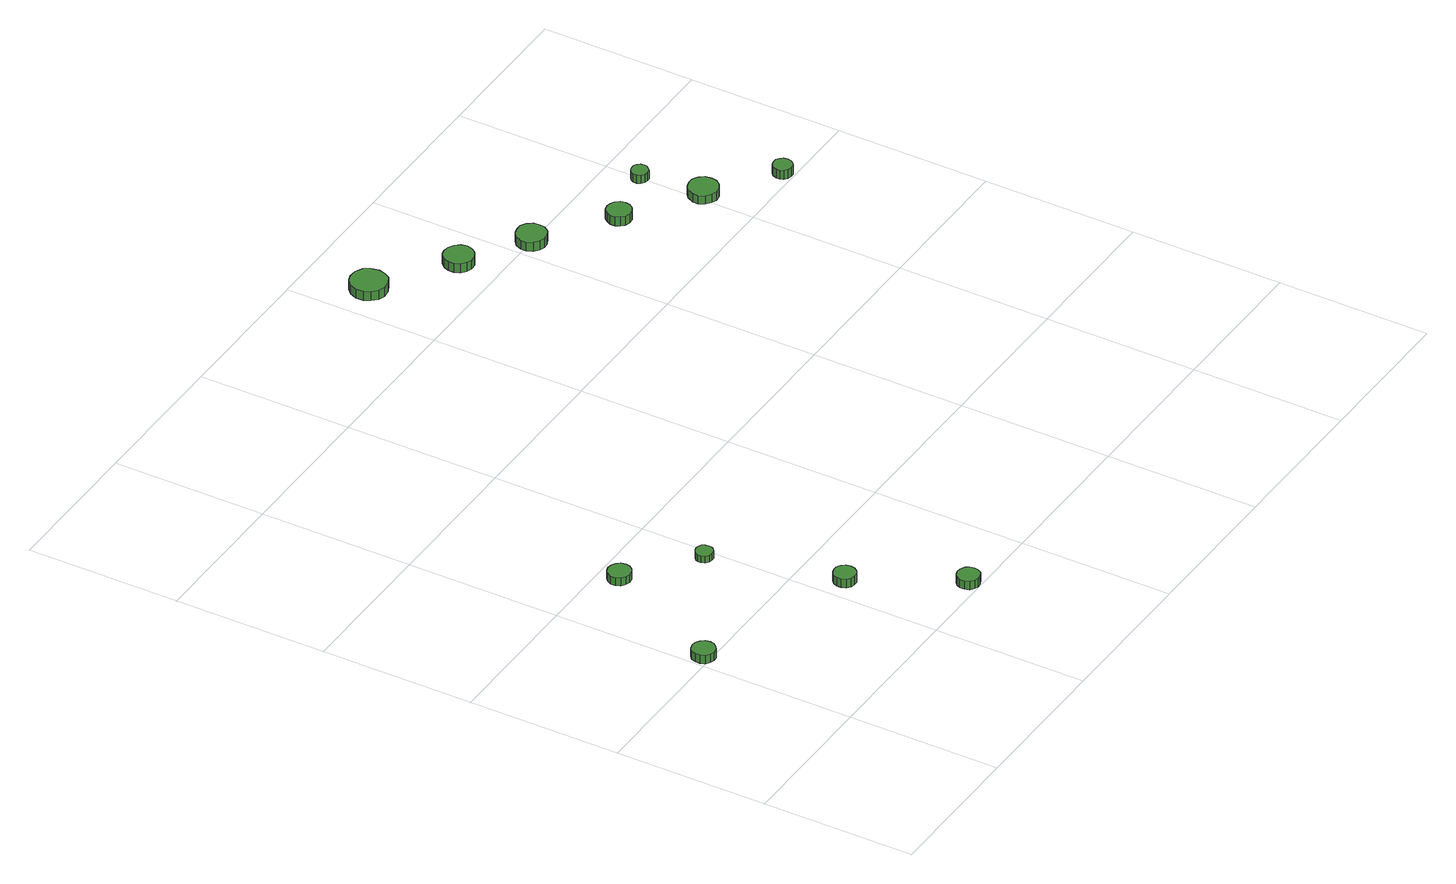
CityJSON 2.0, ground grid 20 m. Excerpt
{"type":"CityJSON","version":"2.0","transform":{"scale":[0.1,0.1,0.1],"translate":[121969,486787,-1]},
"CityObjects":{
"tree1":{"type":"SolitaryVegetationObject","attributes":{"function":"something"},"geometry":[{"type":"MultiSurface","lod":"1","boundaries":[[[0,1,2,3,4,5,6,7,8,9,10,11,12,13,14]],[[15,16,17,18,19,20,21,22,23,24,25,26,27,28,29]],[[0,29,28,1]],[[1,28,27,2]],[[2,27,26,3]],[[3,26,25,4]],[[4,25,24,5]],[[5,24,23,6]],[[6,23,22,7]],[[7,22,21,8]],[[8,21,20,9]],[[9,20,19,10]],[[10,19,18,11]],[[11,18,17,12]],[[12,17,16,13]],[[13,16,15,14]],[[14,15,29,0]]]}]},
"tree2":{"type":"SolitaryVegetationObject","attributes":{"function":"something"},"geometry":[{"type":"MultiSurface","lod":"1","boundaries":[[[30,31,32,33,34,35,36,37,38,39,40,41,42,43,44]],[[45,46,47,48,49,50,51,52,53,54,55,56,57,58,59]],[[30,59,58,31]],[[31,58,57,32]],[[32,57,56,33]],[[33,56,55,34]],[[34,55,54,35]],[[35,54,53,36]],[[36,53,52,37]],[[37,52,51,38]],[[38,51,50,39]],[[39,50,49,40]],[[40,49,48,41]],[[41,48,47,42]],[[42,47,46,43]],[[43,46,45,44]],[[44,45,59,30]]]}]},
"tree3":{"type":"SolitaryVegetationObject","attributes":{"function":"something"},"geometry":[{"type":"MultiSurface","lod":"1","boundaries":[[[60,61,62,63,64,65,66,67,68,69,70,71,72,73,74]],[[75,76,77,78,79,80,81,82,83,84,85,86,87,88,89]],[[60,89,88,61]],[[61,88,87,62]],[[62,87,86,63]],[[63,86,85,64]],[[64,85,84,65]],[[65,84,83,66]],[[66,83,82,67]],[[67,82,81,68]],[[68,81,80,69]],[[69,80,79,70]],[[70,79,78,71]],[[71,78,77,72]],[[72,77,76,73]],[[73,76,75,74]],[[74,75,89,60]]]}]},
"tree4":{"type":"SolitaryVegetationObject","attributes":{"function":"something"},"geometry":[{"type":"MultiSurface","lod":"1","boundaries":[[[90,91,92,93,94,95,96,97,98,99,100,101,102,103,104]],[[105,106,107,108,109,110,111,112,113,114,115,116,117,118,119]],[[90,119,118,91]],[[91,118,117,92]],[[92,117,116,93]],[[93,116,115,94]],[[94,115,114,95]],[[95,114,113,96]],[[96,113,112,97]],[[97,112,111,98]],[[98,111,110,99]],[[99,110,109,100]],[[100,109,108,101]],[[101,108,107,102]],[[102,107,106,103]],[[103,106,105,104]],[[104,105,119,90]]]}]},
"tree5":{"type":"SolitaryVegetationObject","attributes":{"function":"something"},"geometry":[{"type":"MultiSurface","lod":"1","boundaries":[[[120,121,122,123,124,125,126,127,128,129,130,131,132,133,134]],[[135,136,137,138,139,140,141,142,143,144,145,146,147,148,149]],[[120,149,148,121]],[[121,148,147,122]],[[122,147,146,123]],[[123,146,145,124]],[[124,145,144,125]],[[125,144,143,126]],[[126,143,142,127]],[[127,142,141,128]],[[128,141,140,129]],[[129,140,139,130]],[[130,139,138,131]],[[131,138,137,132]],[[132,137,136,133]],[[133,136,135,134]],[[134,135,149,120]]]}]},
"tree6":{"type":"SolitaryVegetationObject","attributes":{"function":"something"},"geometry":[{"type":"MultiSurface","lod":"1","boundaries":[[[150,151,152,153,154,155,156,157,158,159,160,161,162,163,164]],[[165,166,167,168,169,170,171,172,173,174,175,176,177,178,179]],[[150,179,178,151]],[[151,178,177,152]],[[152,177,176,153]],[[153,176,175,154]],[[154,175,174,155]],[[155,174,173,156]],[[156,173,172,157]],[[157,172,171,158]],[[158,171,170,159]],[[159,170,169,160]],[[160,169,168,161]],[[161,168,167,162]],[[162,167,166,163]],[[163,166,165,164]],[[164,165,179,150]]]}]},
"tree7":{"type":"SolitaryVegetationObject","attributes":{"function":"something"},"geometry":[{"type":"MultiSurface","lod":"1","boundaries":[[[180,181,182,183,184,185,186,187,188,189,190,191,192,193,194]],[[195,196,197,198,199,200,201,202,203,204,205,206,207,208,209]],[[180,209,208,181]],[[181,208,207,182]],[[182,207,206,183]],[[183,206,205,184]],[[184,205,204,185]],[[185,204,203,186]],[[186,203,202,187]],[[187,202,201,188]],[[188,201,200,189]],[[189,200,199,190]],[[190,199,198,191]],[[191,198,197,192]],[[192,197,196,193]],[[193,196,195,194]],[[194,195,209,180]]]}]},
"tree8":{"type":"SolitaryVegetationObject","attributes":{"function":"something"},"geometry":[{"type":"MultiSurface","lod":"1","boundaries":[[[210,211,212,213,214,215,216,217,218,219,220,221,222,223,224]],[[225,226,227,228,229,230,231,232,233,234,235,236,237,238,239]],[[210,239,238,211]],[[211,238,237,212]],[[212,237,236,213]],[[213,236,235,214]],[[214,235,234,215]],[[215,234,233,216]],[[216,233,232,217]],[[217,232,231,218]],[[218,231,230,219]],[[219,230,229,220]],[[220,229,228,221]],[[221,228,227,222]],[[222,227,226,223]],[[223,226,225,224]],[[224,225,239,210]]]}]},
"tree9":{"type":"SolitaryVegetationObject","attributes":{"function":"something"},"geometry":[{"type":"MultiSurface","lod":"1","boundaries":[[[240,241,242,243,244,245,246,247,248,249,250,251,252,253,254]],[[255,256,257,258,259,260,261,262,263,264,265,266,267,268,269]],[[240,269,268,241]],[[241,268,267,242]],[[242,267,266,243]],[[243,266,265,244]],[[244,265,264,245]],[[245,264,263,246]],[[246,263,262,247]],[[247,262,261,248]],[[248,261,260,249]],[[249,260,259,250]],[[250,259,258,251]],[[251,258,257,252]],[[252,257,256,253]],[[253,256,255,254]],[[254,255,269,240]]]}]},
"tree10":{"type":"SolitaryVegetationObject","attributes":{"function":"something"},"geometry":[{"type":"MultiSurface","lod":"1","boundaries":[[[270,271,272,273,274,275,276,277,278,279,280,281,282,283,284]],[[285,286,287,288,289,290,291,292,293,294,295,296,297,298,299]],[[270,299,298,271]],[[271,298,297,272]],[[272,297,296,273]],[[273,296,295,274]],[[274,295,294,275]],[[275,294,293,276]],[[276,293,292,277]],[[277,292,291,278]],[[278,291,290,279]],[[279,290,289,280]],[[280,289,288,281]],[[281,288,287,282]],[[282,287,286,283]],[[283,286,285,284]],[[284,285,299,270]]]}]},
"tree11":{"type":"SolitaryVegetationObject","attributes":{"function":"something"},"geometry":[{"type":"MultiSurface","lod":"1","boundaries":[[[300,301,302,303,304,305,306,307,308,309,310,311,312,313,314]],[[315,316,317,318,319,320,321,322,323,324,325,326,327,328,329]],[[300,329,328,301]],[[301,328,327,302]],[[302,327,326,303]],[[303,326,325,304]],[[304,325,324,305]],[[305,324,323,306]],[[306,323,322,307]],[[307,322,321,308]],[[308,321,320,309]],[[309,320,319,310]],[[310,319,318,311]],[[311,318,317,312]],[[312,317,316,313]],[[313,316,315,314]],[[314,315,329,300]]]}]},
"tree12":{"type":"SolitaryVegetationObject","attributes":{"function":"something"},"geometry":[{"type":"MultiSurface","lod":"1","boundaries":[[[330,331,332,333,334,335,336,337,338,339,340,341,342,343,344]],[[345,346,347,348,349,350,351,352,353,354,355,356,357,358,359]],[[330,359,358,331]],[[331,358,357,332]],[[332,357,356,333]],[[333,356,355,334]],[[334,355,354,335]],[[335,354,353,336]],[[336,353,352,337]],[[337,352,351,338]],[[338,351,350,339]],[[339,350,349,340]],[[340,349,348,341]],[[341,348,347,342]],[[342,347,346,343]],[[343,346,345,344]],[[344,345,359,330]]]}]}
},
"vertices":[
[33,210,19],[32,216,19],[28,221,19],[23,224,19],[17,225,19],[11,223,19],[6,219,19],[4,213,19],[4,207,19],[6,201,19],[11,197,19],[17,195,19],[23,196,19],[28,199,19],[32,204,19],[32,204,7],[28,199,7],[23,196,7],[17,195,7],[11,197,7],[6,201,7],[4,207,7],[4,213,7],[6,219,7],[11,223,7],[17,225,7],[23,224,7],[28,221,7],[32,216,7],[33,210,7],
[116,373,19],[115,379,19],[111,384,19],[106,387,19],[100,388,19],[94,386,19],[89,382,19],[86,376,19],[86,370,19],[89,364,19],[94,360,19],[100,358,19],[106,359,19],[111,362,19],[115,367,19],[115,367,8],[111,362,8],[106,359,8],[100,358,8],[94,360,8],[89,364,8],[86,370,8],[86,376,8],[89,382,8],[94,386,8],[100,388,8],[106,387,8],[111,384,8],[115,379,8],[116,373,8],
[246,143,19],[245,149,19],[241,154,19],[236,157,19],[230,157,19],[225,155,19],[220,151,19],[218,146,19],[218,140,19],[220,134,19],[225,130,19],[230,129,19],[236,129,19],[241,132,19],[245,137,19],[245,137,7],[241,132,7],[236,129,7],[230,129,7],[225,130,7],[220,134,7],[218,140,7],[218,146,7],[220,151,7],[225,155,7],[230,157,7],[236,157,7],[241,154,7],[245,149,7],[246,143,7],
[198,308,18],[197,312,18],[195,316,18],[191,318,18],[186,319,18],[182,317,18],[178,314,18],[176,310,18],[176,306,18],[178,301,18],[182,298,18],[186,297,18],[191,297,18],[195,300,18],[197,303,18],[197,303,8],[195,300,8],[191,297,8],[186,297,8],[182,298,8],[178,301,8],[176,306,8],[176,310,8],[178,314,8],[182,317,8],[186,319,8],[191,318,8],[195,316,8],[197,312,8],[198,308,8],
[316,16,19],[315,22,19],[312,26,19],[306,29,19],[300,30,19],[295,28,19],[290,24,19],[288,19,19],[288,13,19],[290,7,19],[295,3,19],[300,1,19],[306,2,19],[312,5,19],[315,10,19],[315,10,7],[312,5,7],[306,2,7],[300,1,7],[295,3,7],[290,7,7],[288,13,7],[288,19,7],[290,24,7],[295,28,7],[300,30,7],[306,29,7],[312,26,7],[315,22,7],[316,16,7],
[459,909,32],[457,919,32],[452,927,32],[443,932,32],[433,933,32],[424,930,32],[417,923,32],[413,914,32],[413,904,32],[417,896,32],[424,889,32],[433,886,32],[443,887,32],[452,892,32],[457,900,32],[457,900,19],[452,892,19],[443,887,19],[433,886,19],[424,889,19],[417,896,19],[413,904,19],[413,914,19],[417,923,19],[424,930,19],[433,933,19],[443,932,19],[452,927,19],[457,919,19],[459,909,19],
[553,844,32],[551,852,32],[546,858,32],[539,862,32],[531,863,32],[524,861,32],[518,855,32],[515,848,32],[515,840,32],[518,833,32],[524,828,32],[531,825,32],[539,826,32],[546,830,32],[551,836,32],[551,836,19],[546,830,19],[539,826,19],[531,825,19],[524,828,19],[518,833,19],[515,840,19],[515,848,19],[518,855,19],[524,861,19],[531,863,19],[539,862,19],[546,858,19],[551,852,19],[553,844,19],
[631,791,33],[630,799,33],[625,806,33],[618,810,33],[610,810,33],[603,808,33],[597,803,33],[593,795,33],[593,787,33],[597,780,33],[603,775,33],[610,772,33],[618,773,33],[625,777,33],[630,784,33],[630,784,20],[625,777,20],[618,773,20],[610,772,20],[603,775,20],[597,780,20],[593,787,20],[593,795,20],[597,803,20],[603,808,20],[610,810,20],[618,810,20],[625,806,20],[630,799,20],[631,791,20],
[720,726,33],[719,733,33],[715,738,33],[709,741,33],[703,742,33],[696,740,33],[692,735,33],[689,729,33],[689,723,33],[692,717,33],[696,713,33],[703,711,33],[709,711,33],[715,714,33],[719,720,33],[719,720,20],[715,714,20],[709,711,20],[703,711,20],[696,713,20],[692,717,20],[689,723,20],[689,729,20],[692,735,20],[696,740,20],[703,742,20],[709,741,20],[715,738,20],[719,733,20],[720,726,20],
[814,664,32],[813,672,32],[808,679,32],[801,683,32],[793,683,32],[786,681,32],[780,676,32],[776,668,32],[776,660,32],[780,653,32],[786,648,32],[793,645,32],[801,646,32],[808,650,32],[813,657,32],[813,657,20],[808,650,20],[801,646,20],[793,645,20],[786,648,20],[780,653,20],[776,660,20],[776,668,20],[780,676,20],[786,681,20],[793,683,20],[801,683,20],[808,679,20],[813,672,20],[814,664,20],
[797,746,32],[796,750,32],[793,754,32],[790,756,32],[785,756,32],[781,755,32],[777,752,32],[775,748,32],[775,743,32],[777,739,32],[781,736,32],[785,735,32],[790,735,32],[793,738,32],[796,741,32],[796,741,20],[793,738,20],[790,735,20],[785,735,20],[781,736,20],[777,739,20],[775,743,20],[775,748,20],[777,752,20],[781,755,20],[785,756,20],[790,756,20],[793,754,20],[796,750,20],[797,746,20],
[892,606,32],[891,611,32],[888,615,32],[884,618,32],[879,618,32],[874,617,32],[870,613,32],[868,608,32],[868,603,32],[870,599,32],[874,595,32],[879,594,32],[884,594,32],[888,597,32],[891,601,32],[891,601,19],[888,597,19],[884,594,19],[879,594,19],[874,595,19],[870,599,19],[868,603,19],[868,608,19],[870,613,19],[874,617,19],[879,618,19],[884,618,19],[888,615,19],[891,611,19],[892,606,19]
]}
